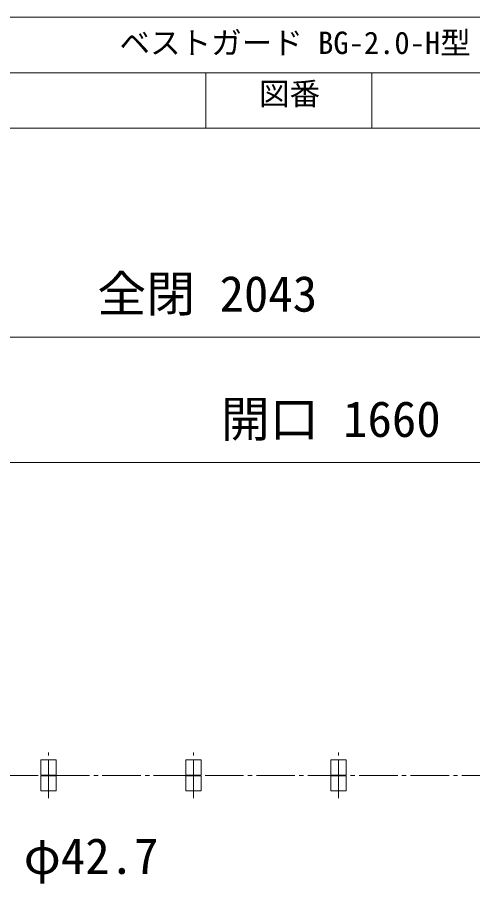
# Model space of a CAD drawing. Units: millimetres, scale not verified. Extents: x -44101 to 2106, y -1941 to 1942.
# Drawn here: x -906 to -162, y 524 to 1942 of the extents above; entities that cross this region are included whole.
import ezdxf
from ezdxf.enums import TextEntityAlignment as Align

# ---------------------------------------------------------------- set-up
doc = ezdxf.new("R2010")
doc.units = ezdxf.units.MM
doc.header["$LTSCALE"] = 7
doc.linetypes.add('CHAIN2', pattern=[12, 9, -1, 1, -1])
for name, color, linetype, lineweight in [('0-2_01 細線', 7, 'Continuous', 18), ('0-3_05 寸法', 7, 'Continuous', 18), ('0-5_02 一点鎖線', 7, 'CHAIN2', 18)]:
    doc.layers.add(name, color=color, linetype=linetype, lineweight=lineweight)
doc.styles.add('ＭＳ ゴシック', font='')
doc.styles.get('ＭＳ ゴシック').set_extended_font_data('MS Gothic')

msp = doc.modelspace()

# ---------------------------------------------------------------- linework, layer by layer
at = {"layer": '0-2_01 細線'}
for p, q in [((-867.99, 726.425), (-842.99, 726.425)), ((-867.99, 726.425), (-867.99, 701.425)), ((-842.99, 726.425), (-842.99, 701.425)), ((-630.828, 726.425), (-605.828, 726.425)), ((-630.828, 726.425), (-630.828, 701.425)), ((-605.828, 726.425), (-605.828, 701.425)), ((-393.665, 726.425), (-368.665, 726.425)), ((-393.665, 726.425), (-393.665, 701.425)), ((-368.665, 726.425), (-368.665, 701.425)), ((-867.99, 701.425), (-842.99, 701.425)), ((-867.99, 700.425), (-842.99, 700.425)), ((-867.99, 675.425), (-867.99, 700.425)), ((-842.99, 675.425), (-842.99, 700.425)), ((-630.828, 701.425), (-605.828, 701.425)), ((-630.828, 700.425), (-605.828, 700.425)), ((-630.828, 675.425), (-630.828, 700.425)), ((-605.828, 675.425), (-605.828, 700.425)), ((-393.665, 701.425), (-368.665, 701.425)), ((-393.665, 700.425), (-368.665, 700.425)), ((-393.665, 675.425), (-393.665, 700.425)), ((-368.665, 675.425), (-368.665, 700.425)), ((-867.99, 675.425), (-842.99, 675.425)), ((-630.828, 675.425), (-605.828, 675.425)), ((-393.665, 675.425), (-368.665, 675.425))]:
    msp.add_line(p, q, dxfattribs=at)
at = {"layer": '0-3_05 寸法'}
for p, q in [((-1620.068, 1851.315), (521.808, 1851.315)), ((-598.08, 1851.315), (-598.08, 1760.604)), ((-326.734, 1851.315), (-326.734, 1760.604)), ((-1441.096, 1418.525), (441.605, 1418.525)), ((-1058.397, 1213.443), (441.605, 1213.443))]:
    msp.add_line(p, q, dxfattribs=at)
msp.add_lwpolyline([(-1620.068, 1942.026), (521.808, 1942.026), (521.808, 1760.604), (-1620.068, 1760.604)], close=True, dxfattribs=at)
at = {"layer": '0-5_02 一点鎖線'}
for p, q in [((-855.49, 663.571), (-855.49, 738.279)), ((-618.328, 663.571), (-618.328, 738.279)), ((-381.165, 663.571), (-381.165, 738.279)), ((-1607.596, 700.925), (467.849, 700.925))]:
    msp.add_line(p, q, dxfattribs=at)

# ---------------------------------------------------------------- texts
at = {"layer": '0-3_05 寸法', "style": 'ＭＳ ゴシック'}
for s, height, p in [('図面名称      \u3000\u3000\u3000\u3000\u3000\u3000\u3000\u3000\u3000ベストガード BG-2.0-H型', 36.66, (-1539.299, 1871.002)), ('\u3000\u3000竹本機械工業株式会社      \u3000\u3000\u3000\u3000\u3000 図番     \u3000\u3000\u3000\u3000\u3000TZK0007-3', 36.66, (-1535.966, 1787.669)), ('全閉 2043', 58.65, (-775.745, 1442.525)), ('開口 1660', 58.65, (-573.729, 1237.443)), ('φ42.7', 58.65, (-896.055, 521.975))]:
    msp.add_text(s, height=height, dxfattribs=at).set_placement(p, align=Align.BOTTOM_LEFT)

doc.saveas('drawing.dxf')
